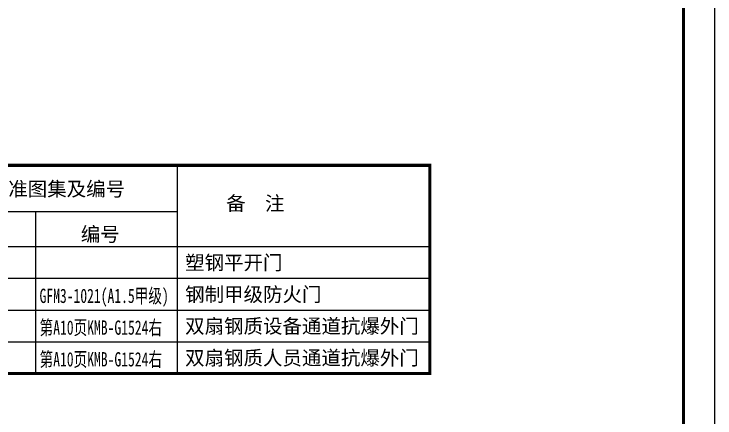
# Model space of a CAD drawing. Extents: x 5066963 to 5185393, y -485691 to -238129.
# Drawn here: x 5157652 to 5179924, y -468962 to -456133 of the extents above; entities that cross this region are included whole.
import ezdxf

# ---------------------------------------------------------------- set-up
doc = ezdxf.new("R2010")
doc.units = 0
doc.header["$LTSCALE"] = 1000
doc.header["$MEASUREMENT"] = 0
for name, color, linetype in [('DIM', 7, 'CONTINUOUS'), ('PUB_TEXT', 7, 'CONTINUOUS'), ('PUB_TITLE', 4, 'CONTINUOUS')]:
    doc.layers.add(name, color=color, linetype=linetype)
doc.styles.add('-宋体', font='', dxfattribs={"width": 0.8})
doc.styles.get('-宋体').set_extended_font_data('SimSun')

msp = doc.modelspace()

# ---------------------------------------------------------------- linework, layer by layer
at = {"layer": 'DIM', "color": 143}
for p, q in [((5162842.6, -467549.8), (5162842.6, -460939.8)), ((5154243.6, -462402.4), (5162842.6, -462402.4)), ((5158330.9, -462402.4), (5158330.9, -467549.8)), ((5143060.5, -463517.8), (5170864, -463517.8)), ((5144566.2, -464525.8), (5170864, -464525.8)), ((5144566.2, -465533.8), (5170864, -465533.8)), ((5144566.2, -465533.8), (5170864, -465533.8)), ((5144566.2, -465533.8), (5170864, -465533.8)), ((5144566.2, -465533.8), (5170864, -465533.8)), ((5144566.2, -465533.8), (5170864, -465533.8)), ((5144566.2, -466541.8), (5170864, -466541.8)), ((5143060.5, -467549.8), (5170864, -467549.8)), ((5143060.5, -467549.8), (5170864, -467549.8)), ((5144566.2, -467549.8), (5170864, -467549.8)), ((5144566.2, -467549.8), (5170864, -467549.8)), ((5144566.2, -467549.8), (5170864, -467549.8)), ((5144566.2, -467549.8), (5170864, -467549.8)), ((5144566.2, -467549.8), (5170864, -467549.8))]:
    msp.add_line(p, q, dxfattribs=at)
at = {"layer": 'PUB_TITLE', "color": 4}
msp.add_lwpolyline([(5095824.1, -485690.7), (5179924.1, -485690.7), (5179924.1, -426290.7), (5095824.1, -426290.7)], close=True, dxfattribs=at)
at = {"layer": 'PUB_TITLE', "color": 4, "const_width": 100}
msp.add_lwpolyline([(5098324.1, -484690.7), (5178924.1, -484690.7), (5178924.1, -427290.7), (5098324.1, -427290.7)], close=True, dxfattribs=at)
at = {"layer": 'PUB_TITLE', "const_width": 100.8}
msp.add_lwpolyline([(5143060.5, -460939.8), (5170864, -460939.8), (5170864, -467549.8), (5143060.5, -467549.8)], close=True, dxfattribs=at)

# ---------------------------------------------------------------- texts
at = {"layer": 'PUB_TEXT', "linetype": 'Continuous', "style": '-宋体'}
for s, p in [('选用标准图集及编号', (5155613.5, -461915.1)), ('备  注', (5164391.5, -462373.5)), ('编号', (5159772.6, -463354.1))]:
    msp.add_text(s, height=453.6, dxfattribs=at).set_placement(p)
at = {"layer": 'PUB_TEXT', "color": 6, "linetype": 'Continuous', "style": '-宋体'}
for s, p in [('塑钢平开门', (5163088.5, -464256)), ('钢制甲级防火门', (5163088.5, -465264)), ('双扇钢质设备通道抗爆外门', (5163088.5, -466272)), ('双扇钢质人员通道抗爆外门', (5163088.5, -467280))]:
    msp.add_text(s, height=453.6, dxfattribs=at).set_placement(p)
at = {"layer": 'PUB_TEXT', "color": 6, "linetype": 'Continuous', "style": '-宋体', "width": 0.7}
for s, p in [('GFM3-1021(A1.5甲级)', (5158462.5, -465309)), ('第A10页KMB-G1524右', (5158463.7, -466317)), ('第A10页KMB-G1524右', (5158463.7, -467325))]:
    msp.add_text(s, height=453.6, dxfattribs=at).set_placement(p)

doc.saveas('drawing.dxf')
